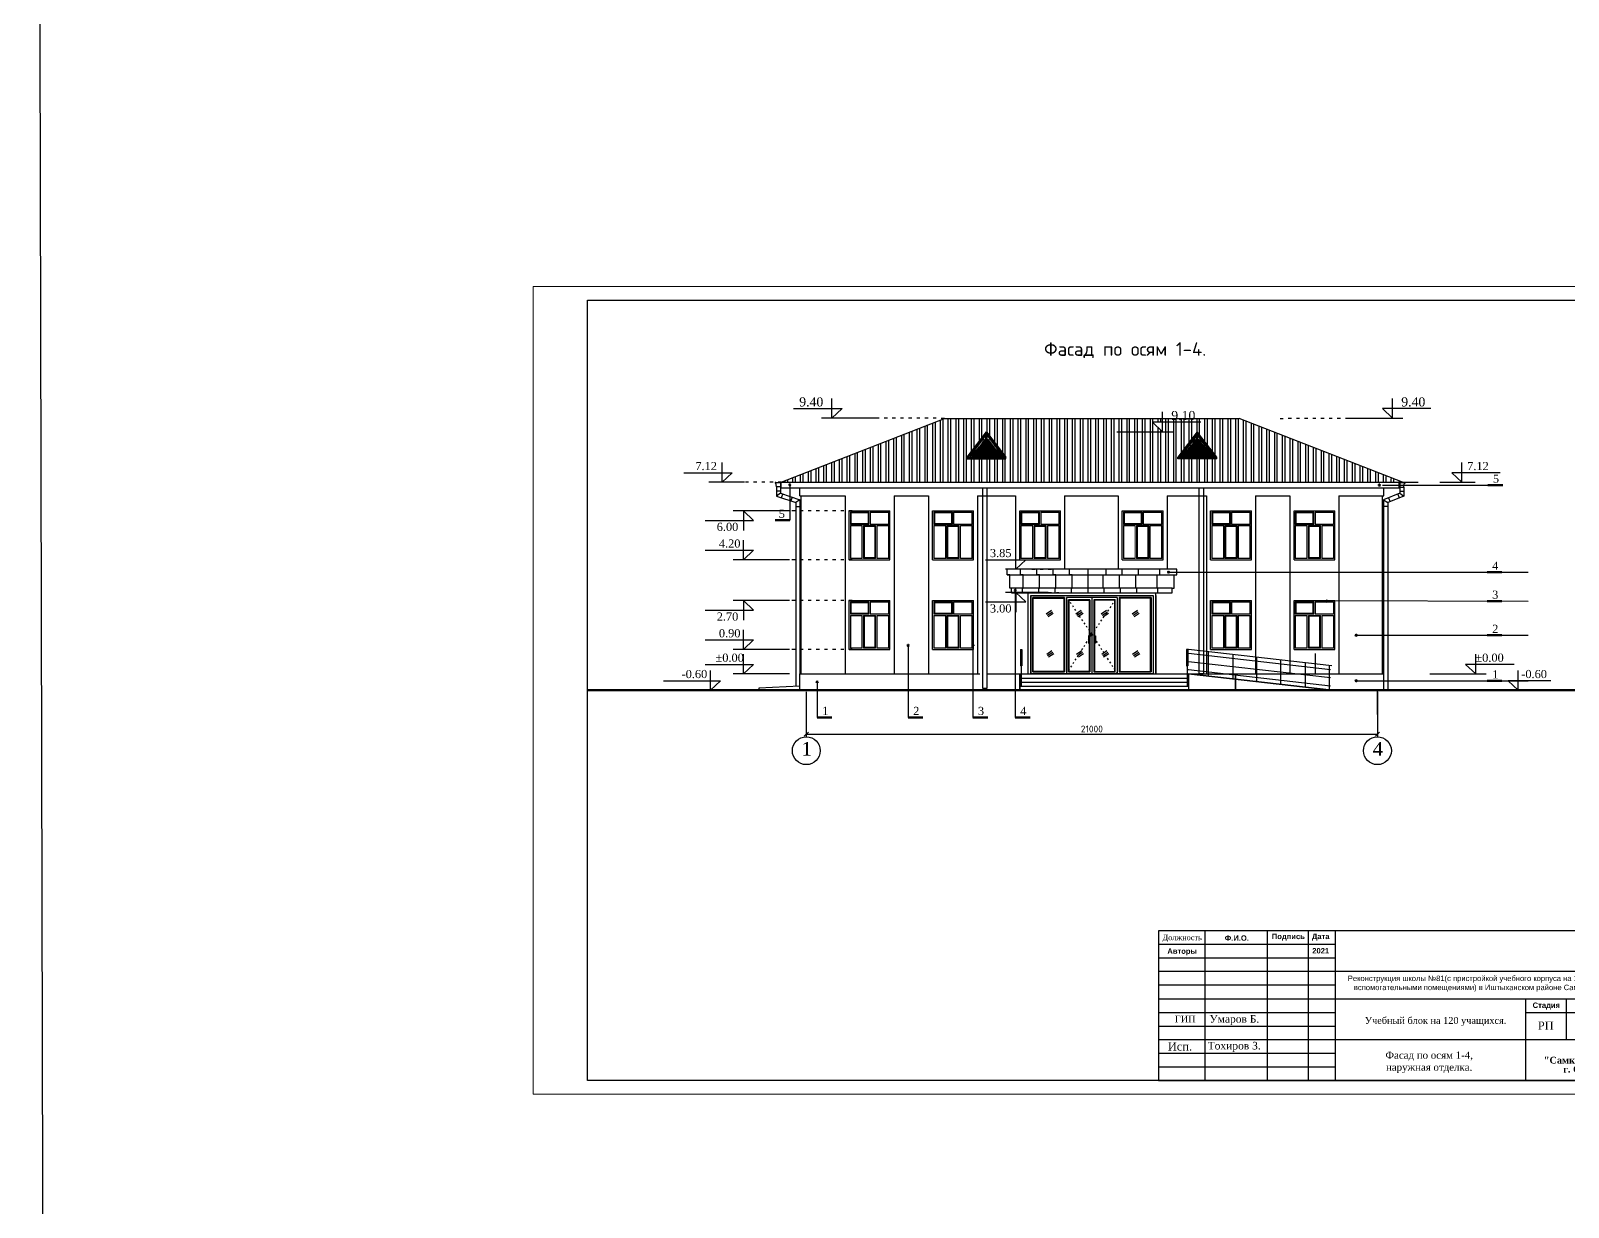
# Model space of a CAD drawing. Header units: millimetres. Extents: x 572274 to 2241483, y -888675 to -304135.
# Drawn here: x 635731 to 692264, y -583046 to -539774 of the extents above; entities that cross this region are included whole.
import ezdxf

# ---------------------------------------------------------------- set-up
doc = ezdxf.new("R2010")
doc.units = ezdxf.units.MM
doc.linetypes.add('ACAD_ISO02W100', pattern=[15, 12, -3])
doc.linetypes.add('ACAD_ISO03W100', pattern=[30, 12, -18])
for name, color, linetype, lineweight in [('Размерная Размерная', 176, 'Continuous', 15), ('стены', 250, 'Continuous', 30), ('Ф А С А Д', 250, 'Continuous', 18)]:
    doc.layers.add(name, color=color, linetype=linetype, lineweight=lineweight)
doc.styles.add('Arial 3.', font='arial.ttf')
doc.styles.add('ISOCPEUR', font='isocpeui.ttf', dxfattribs={"height": 300})
doc.styles.get("Standard").update_dxf_attribs({"font": 'isocpeur.ttf'})
doc.styles.add('style1', font='isocpeui.ttf')
doc.styles.add('WMF-Times New Roman0', font='times.ttf')
doc.styles.add('WMF-Times New Roman2', font='times.ttf')
doc.dimstyles.new('100', dxfattribs={"dimscale": 100, "dimtxt": 2.5, "dimasz": 1.5, "dimexe": 1, "dimexo": 0.625, "dimtad": 1, "dimdec": 0, "dimdsep": 46, "dimtxsty": 'Standard', "dimblk": 'OBLIQUE', "dimcen": 1.5, "dimadec": 0, "dimazin": 0, "dimtfac": 1, "dimtdec": 0, "dimtmove": 2, "dimatfit": 3, "dimldrblk": 'OBLIQUE', "dimfxl": 1.25, "dimtolj": 1, "dimtzin": 0, "dimarcsym": 0})

# ---------------------------------------------------------------- blocks, each defined once
blk = doc.blocks.new('12')
at = {"color": 5, "lineweight": 30}
for p, q in [((4038680, 3054550), (4038680, 3049050)), ((4038680, 3054550), (4038680, 3049050)), ((4038680, 3054550), (4038680, 3049050)), ((4057180, 3054550), (4038680, 3054550)), ((4057180, 3054550), (4038680, 3054550)), ((4057180, 3054550), (4038680, 3054550)), ((4040380, 3054550), (4040380, 3049050)), ((4040380, 3054550), (4040380, 3049050)), ((4042680, 3054550), (4042680, 3049050)), ((4044180, 3054550), (4044180, 3049050)), ((4045180, 3054550), (4045180, 3049050)), ((4057180, 3049050), (4057180, 3054550)), ((4057180, 3054550), (4057180, 3049050)), ((4045180, 3054050), (4038680, 3054050)), ((4045180, 3053550), (4038680, 3053550)), ((4057180, 3053050), (4038680, 3053050)), ((4045180, 3052550), (4038680, 3052550)), ((4038680, 3052050), (4057180, 3052050)), ((4052180, 3049050), (4052180, 3052050)), ((4053680, 3050550), (4053680, 3052050)), ((4055380, 3050550), (4055380, 3052050)), ((4038680, 3051550), (4045180, 3051550)), ((4052180, 3051550), (4057180, 3051550)), ((4038680, 3051050), (4045180, 3051050)), ((4038680, 3050550), (4057180, 3050550)), ((4038680, 3050050), (4045180, 3050050)), ((4038680, 3049550), (4045180, 3049550)), ((4038680, 3049050), (4057180, 3049050))]:
    blk.add_line(p, q, dxfattribs=at)
blk = doc.blocks.new('sdfsf')
at = {"layer": 'Размерная Размерная', "color": 0, "lineweight": 18}
for p, q in [((764772, -698957), (764772, -699457)), ((765500, -699457), (765500, -699002)), ((765545, -699457), (765545, -699002)), ((764817, -699457), (765500, -699457)), ((764817, -699502), (765254, -699502)), ((765254, -699502), (765254, -700712)), ((765299, -699502), (765299, -700712)), ((765299, -699502), (765746, -699502)), ((765545, -699457), (766228, -699457)), ((765746, -699502), (765746, -700712)), ((765791, -699502), (765791, -700712)), ((765791, -699502), (766228, -699502))]:
    blk.add_line(p, q, dxfattribs=at)
for points in [[(764772, -698957), (766273, -698957), (766273, -700757), (764772, -700757)], [(764817, -699002), (765500, -699002), (765500, -699457), (764817, -699457)], [(764839, -699024), (765478, -699024), (765478, -699435), (764839, -699435)], [(765299, -699502), (765746, -699502), (765746, -700712), (765299, -700712)], [(765321, -699524), (765724, -699524), (765724, -700690), (765321, -700690)]]:
    blk.add_lwpolyline(points, close=True, dxfattribs=at)
for points in [[(764817, -699457), (764817, -699002), (765500, -699002)], [(765545, -699002), (766228, -699002), (766228, -699457)], [(765254, -700712), (764817, -700712), (764817, -699502)], [(766228, -699502), (766228, -700712), (765791, -700712)], [(765746, -700712), (765299, -700712)]]:
    blk.add_lwpolyline(points, dxfattribs=at)
at = {"layer": 'стены', "color": 0, "linetype": 'ByBlock', "lineweight": -2, "ltscale": 3}
for p, q in [((764772, -698957), (766273, -698957)), ((764772, -700757), (764772, -698957)), ((764772, -698957), (766273, -698957)), ((764772, -700757), (764772, -698957)), ((766273, -700757), (766273, -698957)), ((766273, -700757), (766273, -698957)), ((764772, -700757), (766273, -700757)), ((764772, -700757), (766273, -700757))]:
    blk.add_line(p, q, dxfattribs=at)
at = {"layer": 'Ф А С А Д', "color": 5, "lineweight": 18}
for points in [[(764851, -699036), (765466, -699036), (765466, -699423), (764851, -699423)], [(765557, -699014), (766216, -699014), (766216, -699445), (765557, -699445)], [(765242, -699514), (764829, -699514), (764829, -700700), (765242, -700700)], [(765333, -699536), (765712, -699536), (765712, -700678), (765333, -700678)], [(765803, -699514), (766216, -699514), (766216, -700700), (765803, -700700)]]:
    blk.add_lwpolyline(points, close=True, dxfattribs=at)
blk = doc.blocks.new('_Oblique')
at = {"color": 0, "linetype": 'ByBlock', "lineweight": -2}
blk.add_line((-0.5, -0.5), (0.5, 0.5), dxfattribs=at)
blk = doc.blocks.new('*D210')
at = {"color": 0, "lineweight": -2, "transparency": 16777216}
for p, q in [((664248, -564093), (664248, -565743)), ((685248, -564093), (685248, -565743)), ((664248, -565643), (685248, -565643))]:
    blk.add_line(p, q, dxfattribs=at)
at = {"layer": 'Defpoints', "color": 0, "lineweight": 25, "transparency": 16777216}
for p in [(664248, -564031), (685248, -564031), (685248, -565643)]:
    blk.add_point(p, dxfattribs=at)
at = {"color": 0, "lineweight": -2, "transparency": 16777216, "xscale": 150, "yscale": 150, "zscale": 150, "rotation": 180}
blk.add_blockref('_Oblique', (664248, -565643), dxfattribs=at)
at = {"color": 0, "lineweight": -2, "transparency": 16777216, "xscale": 150, "yscale": 150, "zscale": 150}
blk.add_blockref('_Oblique', (685248, -565643), dxfattribs=at)
at = {"color": 0, "transparency": 16777216, "insert": (674748, -565456), "char_height": 250, "attachment_point": 5}
blk.add_mtext('\\A1;21000', dxfattribs=at)
blk = doc.blocks.new('77')
at = {"lineweight": 25}
for p, q in [((331803, 200384), (335064, 204638)), ((331803, 200330), (335064, 204584)), ((332021, 200330), (335064, 204328)), ((335064, 204638), (338324, 200384)), ((335064, 204584), (338324, 200330)), ((335064, 204328), (338107, 200330)), ((332255, 200438), (334955, 204031)), ((335172, 204031), (337872, 200438))]:
    blk.add_line(p, q, dxfattribs=at)
at = {"lineweight": 25, "ltscale": 100}
for p, q in [((335064, 200330), (335064, 204584)), ((334955, 200438), (334955, 204031)), ((335172, 200438), (335172, 204031)), ((331803, 200112), (331803, 200384)), ((331803, 200330), (338324, 200330)), ((331803, 200112), (338324, 200112)), ((332255, 200438), (334955, 200438)), ((335172, 200438), (337872, 200438)), ((337872, 200438), (335172, 200438)), ((338324, 200112), (338324, 200384))]:
    blk.add_line(p, q, dxfattribs=at)
at = {"linetype": 'Continuous', "lineweight": 25}
for p, q in [((333442, 201717), (333442, 201554)), ((333442, 201717), (334846, 201717)), ((333515, 201772), (333515, 201717)), ((333624, 201772), (333515, 201772)), ((333624, 201935), (333624, 201772)), ((333624, 201935), (334846, 201935)), ((333697, 201989), (333697, 201935)), ((333806, 201989), (333697, 201989)), ((333806, 202152), (333806, 201989)), ((333806, 202152), (334846, 202152)), ((333886, 202206), (333886, 202152)), ((333995, 202206), (333886, 202206)), ((333995, 202369), (333995, 202206)), ((333995, 202369), (334846, 202369)), ((334063, 202424), (334063, 202369)), ((334172, 202424), (334063, 202424)), ((334172, 202587), (334172, 202424)), ((334172, 202587), (334846, 202587)), ((334226, 202641), (334226, 202587)), ((334335, 202641), (334226, 202641)), ((334335, 202804), (334335, 202641)), ((334335, 202804), (334846, 202804)), ((334738, 202804), (334357, 202804)), ((334738, 202587), (334357, 202587)), ((334738, 202369), (334357, 202369)), ((334738, 202152), (334357, 202152)), ((334738, 201935), (334357, 201935)), ((334738, 201717), (334357, 201717)), ((334378, 202858), (334378, 202804)), ((334487, 202858), (334378, 202858)), ((334487, 203022), (334487, 202858)), ((334738, 203022), (334487, 203022)), ((334487, 203022), (334846, 203022)), ((334526, 203076), (334526, 203022)), ((334634, 203076), (334526, 203076)), ((334634, 203239), (334634, 203076)), ((334846, 203239), (334634, 203239)), ((334635, 203293), (334635, 203239)), ((334744, 203293), (334635, 203293)), ((334738, 203293), (334846, 203293)), ((334738, 203239), (334738, 203076)), ((334738, 203076), (334846, 203076)), ((334738, 203022), (334738, 202858)), ((334738, 202858), (334846, 202858)), ((334738, 202804), (334738, 202641)), ((334738, 202641), (334846, 202641)), ((334738, 202587), (334738, 202424)), ((334738, 202424), (334846, 202424)), ((334738, 202369), (334738, 202206)), ((334738, 202206), (334846, 202206)), ((334738, 202152), (334738, 201989)), ((334738, 201989), (334846, 201989)), ((334738, 201935), (334738, 201772)), ((334738, 201772), (334846, 201772)), ((334738, 201717), (334738, 201554)), ((334846, 203293), (334846, 203239)), ((334846, 203076), (334846, 203022)), ((334846, 202858), (334846, 202804)), ((334846, 202641), (334846, 202587)), ((334846, 202424), (334846, 202369)), ((334846, 202206), (334846, 202152)), ((334846, 201989), (334846, 201935)), ((334846, 201772), (334846, 201717)), ((335281, 203293), (335281, 203239)), ((335390, 203293), (335281, 203293)), ((335281, 203239), (335493, 203239)), ((335281, 203076), (335281, 203022)), ((335390, 203076), (335281, 203076)), ((335641, 203022), (335281, 203022)), ((335281, 202858), (335281, 202804)), ((335390, 202858), (335281, 202858)), ((335793, 202804), (335281, 202804)), ((335281, 202641), (335281, 202587)), ((335390, 202641), (335281, 202641)), ((335956, 202587), (335281, 202587)), ((335281, 202424), (335281, 202369)), ((335390, 202424), (335281, 202424)), ((336133, 202369), (335281, 202369)), ((335281, 202206), (335281, 202152)), ((335390, 202206), (335281, 202206)), ((336322, 202152), (335281, 202152)), ((335281, 201989), (335281, 201935)), ((335390, 201989), (335281, 201989)), ((336504, 201935), (335281, 201935)), ((335281, 201772), (335281, 201717)), ((335390, 201772), (335281, 201772)), ((336685, 201717), (335281, 201717)), ((335384, 203293), (335493, 203293)), ((335390, 203239), (335390, 203076)), ((335390, 203022), (335641, 203022)), ((335390, 203022), (335390, 202858)), ((335390, 202804), (335770, 202804)), ((335390, 202804), (335390, 202641)), ((335390, 202587), (335770, 202587)), ((335390, 202587), (335390, 202424)), ((335390, 202369), (335770, 202369)), ((335390, 202369), (335390, 202206)), ((335390, 202152), (335770, 202152)), ((335390, 202152), (335390, 201989)), ((335390, 201935), (335770, 201935)), ((335390, 201935), (335390, 201772)), ((335390, 201717), (335770, 201717)), ((335390, 201717), (335390, 201554)), ((335493, 203293), (335493, 203239)), ((335493, 203239), (335493, 203076)), ((335493, 203076), (335602, 203076)), ((335602, 203076), (335602, 203022)), ((335641, 203022), (335641, 202858)), ((335641, 202858), (335749, 202858)), ((335749, 202858), (335749, 202804)), ((335793, 202804), (335793, 202641)), ((335793, 202641), (335901, 202641)), ((335901, 202641), (335901, 202587)), ((335956, 202587), (335956, 202424)), ((335956, 202424), (336065, 202424)), ((336065, 202424), (336065, 202369)), ((336133, 202369), (336133, 202206)), ((336133, 202206), (336241, 202206)), ((336241, 202206), (336241, 202152)), ((336322, 202152), (336322, 201989)), ((336322, 201989), (336431, 201989)), ((336431, 201989), (336431, 201935)), ((336504, 201935), (336504, 201772)), ((336504, 201772), (336612, 201772)), ((336612, 201772), (336612, 201717)), ((336685, 201717), (336685, 201554)), ((332537, 200685), (332537, 200631)), ((332646, 200685), (332537, 200685)), ((332537, 200631), (334846, 200631)), ((332646, 200848), (332646, 200685)), ((332646, 200848), (334846, 200848)), ((332751, 200902), (332751, 200848)), ((332860, 200902), (332751, 200902)), ((332860, 201065), (332860, 200902)), ((332860, 201065), (334846, 201065)), ((332938, 201120), (332938, 201065)), ((333046, 201120), (332938, 201120)), ((333046, 201283), (333046, 201120)), ((333046, 201283), (334846, 201283)), ((333139, 201337), (333139, 201283)), ((333248, 201337), (333139, 201337)), ((333248, 201500), (333248, 201337)), ((333248, 201500), (334846, 201500)), ((333334, 201554), (333334, 201500)), ((333442, 201554), (333334, 201554)), ((334738, 201500), (333334, 201500)), ((334738, 200848), (333510, 200848)), ((334738, 201065), (333634, 201065)), ((334738, 201283), (333757, 201283)), ((334738, 201554), (334846, 201554)), ((334738, 201500), (334738, 201337)), ((334738, 201337), (334846, 201337)), ((334738, 201283), (334738, 201120)), ((334738, 201120), (334846, 201120)), ((334738, 201065), (334738, 200902)), ((334738, 200902), (334846, 200902)), ((334738, 200848), (334738, 200685)), ((334738, 200685), (334846, 200685)), ((334846, 201554), (334846, 201500)), ((334846, 201337), (334846, 201283)), ((334846, 201120), (334846, 201065)), ((334846, 200902), (334846, 200848)), ((334846, 200685), (334846, 200631)), ((335281, 201554), (335281, 201500)), ((335390, 201554), (335281, 201554)), ((336880, 201500), (335281, 201500)), ((335281, 201337), (335281, 201283)), ((335390, 201337), (335281, 201337)), ((337081, 201283), (335281, 201283)), ((335281, 201120), (335281, 201065)), ((335390, 201120), (335281, 201120)), ((337268, 201065), (335281, 201065)), ((335281, 200902), (335281, 200848)), ((335390, 200902), (335281, 200902)), ((337482, 200848), (335281, 200848)), ((335281, 200685), (335281, 200631)), ((335390, 200685), (335281, 200685)), ((337591, 200631), (335281, 200631)), ((335390, 201500), (336794, 201500)), ((335390, 201500), (335390, 201337)), ((335390, 201283), (336370, 201283)), ((335390, 201283), (335390, 201120)), ((335390, 201065), (336494, 201065)), ((335390, 201065), (335390, 200902)), ((335390, 200848), (336618, 200848)), ((335390, 200848), (335390, 200685)), ((336685, 201554), (336794, 201554)), ((336794, 201554), (336794, 201500)), ((336880, 201500), (336880, 201337)), ((336880, 201337), (336989, 201337)), ((336989, 201337), (336989, 201283)), ((337081, 201283), (337081, 201120)), ((337081, 201120), (337190, 201120)), ((337190, 201120), (337190, 201065)), ((337268, 201065), (337268, 200902)), ((337268, 200902), (337376, 200902)), ((337376, 200902), (337376, 200848)), ((337482, 200848), (337482, 200685)), ((337482, 200685), (337591, 200685)), ((337591, 200685), (337591, 200631))]:
    blk.add_line(p, q, dxfattribs=at)

msp = doc.modelspace()

# ---------------------------------------------------------------- hatches: boundary and pattern name
at = {"layer": 'стены'}
h = msp.add_hatch(dxfattribs=at)
h.set_pattern_fill('ANSI32', color=14, scale=30, angle=45, style=0)
h.set_pattern_definition([(90, (674612.92, -555610.6), (-285.75, 3e-14), []), (90, (674708.17, -555515.35), (-285.75, 3e-14), [])])
h.paths.add_polyline_path([(680167.706, -554030.753), (677349.453, -554030.753), (677349.453, -554521.93), (676977.946, -554170.266), (677349.453, -554170.266), (677349.453, -554030.753), (669327.706, -554030.753), (663327.706, -556380.753), (686117.706, -556380.753)])
h.paths.add_polyline_path([(671583.232, -555521.93), (670157.18, -555521.93), (670157.18, -555462.511), (670870.206, -554532.142), (671583.232, -555462.511), (671583.232, -555474.395)], flags=16)
h.paths.add_polyline_path([(670157.18, -555474.395), (670870.206, -554544.026), (670870.206, -554600.107), (671535.697, -555474.395)], flags=0)
h.paths.add_polyline_path([(670893.973, -555450.627), (670893.973, -554664.905), (671484.394, -555450.627)], flags=0)
h.paths.add_polyline_path([(671422.809, -555408.608), (670917.741, -555408.608), (670917.741, -555396.724), (670941.508, -555396.724), (670941.508, -555361.072), (670917.741, -555361.072), (670917.741, -555349.189), (670941.508, -555349.189), (670941.508, -555313.537), (670917.741, -555313.537), (670917.741, -555301.654), (670941.508, -555301.654), (670941.508, -555266.002), (670917.741, -555266.002), (670917.741, -555254.119), (670941.508, -555254.119), (670941.508, -555218.467), (670917.741, -555218.467), (670917.741, -555206.583), (670941.508, -555206.583), (670941.508, -555170.932), (670917.741, -555170.932), (670917.741, -555159.048), (670941.508, -555159.048), (670941.508, -555123.397), (670917.741, -555123.397), (670917.741, -555111.513), (670941.508, -555111.513), (670941.508, -555075.862), (670917.741, -555075.862), (670917.741, -555063.978), (670941.508, -555063.978), (670941.508, -555028.327), (670917.741, -555028.327), (670917.741, -555016.443), (670941.508, -555016.443), (670941.508, -554980.792), (670917.741, -554980.792), (670917.741, -554968.908), (670941.508, -554968.908), (670941.508, -554933.257), (670917.741, -554933.257), (670917.741, -554921.373), (670941.508, -554921.373), (670941.508, -554885.722), (670917.741, -554885.722), (670917.741, -554873.838), (670941.508, -554873.838), (670941.508, -554838.187), (670917.741, -554838.187), (670917.741, -554826.303), (670941.508, -554826.303), (670963.99, -554826.303), (670963.99, -554838.187), (670964.149, -554838.187), (670964.149, -554873.838), (670987.916, -554873.838), (670987.916, -554885.722), (670996.375, -554885.722), (670996.375, -554921.373), (671020.142, -554921.373), (671020.142, -554933.257), (671029.577, -554933.257), (671029.577, -554968.908), (671053.345, -554968.908), (671053.345, -554980.792), (671065.31, -554980.792), (671065.31, -555016.443), (671089.078, -555016.443), (671089.078, -555028.327), (671103.945, -555028.327), (671103.945, -555063.978), (671127.713, -555063.978), (671127.713, -555075.862), (671145.338, -555075.862), (671145.338, -555111.513), (671169.106, -555111.513), (671169.106, -555123.397), (671185.079, -555123.397), (671185.079, -555159.048), (671208.847, -555159.048), (671208.847, -555170.932), (671224.821, -555170.932), (671224.821, -555206.583), (671248.588, -555206.583), (671248.588, -555218.467), (671267.4, -555218.467), (671267.4, -555254.119), (671291.168, -555254.119), (671291.168, -555266.002), (671311.4, -555266.002), (671311.4, -555301.654), (671335.168, -555301.654), (671335.168, -555313.537), (671352.202, -555313.537), (671352.202, -555349.189), (671375.97, -555349.189), (671375.97, -555361.072), (671399.041, -555361.072), (671399.041, -555396.724), (671422.809, -555396.724)], flags=0)
h.paths.add_polyline_path([(677912.18, -555521.93), (677912.18, -555462.511), (678625.206, -554532.142), (679338.232, -555462.511), (679338.232, -555474.395), (679338.232, -555521.93)], flags=16)
h.paths.add_polyline_path([(677912.18, -555474.395), (678625.206, -554544.026), (678625.206, -554600.107), (679290.697, -555474.395)], flags=0)
h.paths.add_polyline_path([(678011.018, -555450.627), (678601.438, -554664.905), (678601.438, -555450.627)], flags=0)
h.paths.add_polyline_path([(678072.603, -555408.608), (678072.603, -555396.724), (678096.37, -555396.724), (678096.37, -555361.072), (678119.442, -555361.072), (678119.442, -555349.189), (678143.21, -555349.189), (678143.21, -555313.537), (678160.244, -555313.537), (678160.244, -555301.654), (678184.011, -555301.654), (678184.011, -555266.002), (678204.244, -555266.002), (678204.244, -555254.119), (678228.011, -555254.119), (678228.011, -555218.467), (678246.823, -555218.467), (678246.823, -555206.583), (678270.591, -555206.583), (678270.591, -555170.932), (678286.565, -555170.932), (678286.565, -555159.048), (678310.332, -555159.048), (678310.332, -555123.397), (678326.306, -555123.397), (678326.306, -555111.513), (678350.074, -555111.513), (678350.074, -555075.862), (678367.699, -555075.862), (678367.699, -555063.978), (678391.466, -555063.978), (678391.466, -555028.327), (678406.334, -555028.327), (678406.334, -555016.443), (678430.102, -555016.443), (678430.102, -554980.792), (678442.067, -554980.792), (678442.067, -554968.908), (678465.834, -554968.908), (678465.834, -554933.257), (678475.269, -554921.373), (678499.037, -554921.373), (678499.037, -554885.722), (678507.495, -554873.838), (678531.263, -554873.838), (678531.263, -554838.187), (678531.422, -554826.303), (678555.189, -554826.303), (678577.671, -554826.303), (678577.671, -554838.187), (678553.903, -554838.187), (678553.903, -554873.838), (678577.671, -554873.838), (678577.671, -554885.722), (678553.903, -554885.722), (678553.903, -554921.373), (678577.671, -554921.373), (678577.671, -554933.257), (678553.903, -554933.257), (678553.903, -554968.908), (678577.671, -554968.908), (678577.671, -554980.792), (678553.903, -554980.792), (678553.903, -555016.443), (678577.671, -555016.443), (678577.671, -555028.327), (678553.903, -555028.327), (678553.903, -555063.978), (678577.671, -555063.978), (678577.671, -555075.862), (678553.903, -555075.862), (678553.903, -555111.513), (678577.671, -555111.513), (678577.671, -555123.397), (678553.903, -555123.397), (678553.903, -555159.048), (678577.671, -555159.048), (678577.671, -555170.932), (678553.903, -555170.932), (678553.903, -555206.583), (678577.671, -555206.583), (678577.671, -555218.467), (678553.903, -555218.467), (678553.903, -555254.119), (678577.671, -555254.119), (678577.671, -555266.002), (678553.903, -555266.002), (678553.903, -555301.654), (678577.671, -555301.654), (678577.671, -555313.537), (678553.903, -555313.537), (678553.903, -555349.189), (678577.671, -555349.189), (678577.671, -555361.072), (678553.903, -555361.072), (678553.903, -555396.724), (678577.671, -555396.724), (678577.671, -555408.608)], flags=0)
h.paths.add_polyline_path([(670846.438, -555450.627), (670256.018, -555450.627), (670846.438, -554664.905)], flags=0)
h.paths.add_polyline_path([(670822.671, -555408.608), (670317.603, -555408.608), (670317.603, -555396.724), (670341.37, -555396.724), (670341.37, -555361.072), (670364.442, -555361.072), (670364.442, -555349.189), (670388.21, -555349.189), (670388.21, -555313.537), (670405.244, -555313.537), (670405.244, -555301.654), (670429.011, -555301.654), (670429.011, -555266.002), (670449.244, -555266.002), (670449.244, -555254.119), (670473.011, -555254.119), (670473.011, -555218.467), (670491.823, -555218.467), (670491.823, -555206.583), (670515.591, -555206.583), (670515.591, -555170.932), (670531.565, -555170.932), (670531.565, -555159.048), (670555.332, -555159.048), (670555.332, -555123.397), (670571.306, -555123.397), (670571.306, -555111.513), (670595.074, -555111.513), (670595.074, -555075.862), (670612.699, -555075.862), (670612.699, -555063.978), (670636.466, -555063.978), (670636.466, -555028.327), (670651.334, -555028.327), (670651.334, -555016.443), (670675.102, -555016.443), (670675.102, -554980.792), (670687.067, -554980.792), (670687.067, -554968.908), (670710.834, -554968.908), (670710.834, -554933.257), (670720.269, -554921.373), (670744.037, -554921.373), (670744.037, -554885.722), (670752.495, -554873.838), (670776.263, -554873.838), (670776.263, -554838.187), (670776.422, -554826.303), (670800.189, -554826.303), (670822.671, -554826.303), (670822.671, -554838.187), (670798.903, -554838.187), (670798.903, -554873.838), (670822.671, -554873.838), (670822.671, -554885.722), (670798.903, -554885.722), (670798.903, -554921.373), (670822.671, -554921.373), (670822.671, -554933.257), (670798.903, -554933.257), (670798.903, -554968.908), (670822.671, -554968.908), (670822.671, -554980.792), (670798.903, -554980.792), (670798.903, -555016.443), (670822.671, -555016.443), (670822.671, -555028.327), (670798.903, -555028.327), (670798.903, -555063.978), (670822.671, -555063.978), (670822.671, -555075.862), (670798.903, -555075.862), (670798.903, -555111.513), (670822.671, -555111.513), (670822.671, -555123.397), (670798.903, -555123.397), (670798.903, -555159.048), (670822.671, -555159.048), (670822.671, -555170.932), (670798.903, -555170.932), (670798.903, -555206.583), (670822.671, -555206.583), (670822.671, -555218.467), (670798.903, -555218.467), (670798.903, -555254.119), (670822.671, -555254.119), (670822.671, -555266.002), (670798.903, -555266.002), (670798.903, -555301.654), (670822.671, -555301.654), (670822.671, -555313.537), (670798.903, -555313.537), (670798.903, -555349.189), (670822.671, -555349.189), (670822.671, -555361.072), (670798.903, -555361.072), (670798.903, -555396.724), (670822.671, -555396.724)], flags=0)
h.paths.add_polyline_path([(678648.973, -555450.627), (678648.973, -554664.905), (679239.394, -555450.627)], flags=0)
h.paths.add_polyline_path([(678672.741, -555408.608), (678672.741, -555396.724), (678696.508, -555396.724), (678696.508, -555361.072), (678672.741, -555361.072), (678672.741, -555349.189), (678696.508, -555349.189), (678696.508, -555313.537), (678672.741, -555313.537), (678672.741, -555301.654), (678696.508, -555301.654), (678696.508, -555266.002), (678672.741, -555266.002), (678672.741, -555254.119), (678696.508, -555254.119), (678696.508, -555218.467), (678672.741, -555218.467), (678672.741, -555206.583), (678696.508, -555206.583), (678696.508, -555170.932), (678672.741, -555170.932), (678672.741, -555159.048), (678696.508, -555159.048), (678696.508, -555123.397), (678672.741, -555123.397), (678672.741, -555111.513), (678696.508, -555111.513), (678696.508, -555075.862), (678672.741, -555075.862), (678672.741, -555063.978), (678696.508, -555063.978), (678696.508, -555028.327), (678672.741, -555028.327), (678672.741, -555016.443), (678696.508, -555016.443), (678696.508, -554980.792), (678672.741, -554980.792), (678672.741, -554968.908), (678696.508, -554968.908), (678696.508, -554933.257), (678672.741, -554933.257), (678672.741, -554921.373), (678696.508, -554921.373), (678696.508, -554885.722), (678672.741, -554885.722), (678672.741, -554873.838), (678696.508, -554873.838), (678696.508, -554838.187), (678672.741, -554838.187), (678672.741, -554826.303), (678696.508, -554826.303), (678718.99, -554826.303), (678718.99, -554838.187), (678719.149, -554838.187), (678719.149, -554873.838), (678742.916, -554873.838), (678742.916, -554885.722), (678751.375, -554885.722), (678751.375, -554921.373), (678775.142, -554921.373), (678775.142, -554933.257), (678784.577, -554933.257), (678784.577, -554968.908), (678808.345, -554968.908), (678808.345, -554980.792), (678820.31, -554980.792), (678820.31, -555016.443), (678844.078, -555016.443), (678844.078, -555028.327), (678858.945, -555028.327), (678858.945, -555063.978), (678882.713, -555063.978), (678882.713, -555075.862), (678900.338, -555075.862), (678900.338, -555111.513), (678924.106, -555111.513), (678924.106, -555123.397), (678940.079, -555123.397), (678940.079, -555159.048), (678963.847, -555159.048), (678963.847, -555170.932), (678979.821, -555170.932), (678979.821, -555206.583), (679003.588, -555206.583), (679003.588, -555218.467), (679022.4, -555218.467), (679022.4, -555254.119), (679046.168, -555254.119), (679046.168, -555266.002), (679066.4, -555266.002), (679066.4, -555301.654), (679090.168, -555301.654), (679090.168, -555313.537), (679107.202, -555313.537), (679107.202, -555349.189), (679130.97, -555349.189), (679130.97, -555361.072), (679154.041, -555361.072), (679154.041, -555396.724), (679177.809, -555396.724), (679177.809, -555408.608)], flags=0)
h.paths.add_polyline_path([(677592.944, -554283.344), (678625.916, -554283.344), (678625.916, -553568.172), (677592.944, -553568.172)], flags=9)

# ---------------------------------------------------------------- linework, layer by layer
at = {"color": 14, "lineweight": 30}
for p, q in [((663327.706, -556380.753), (669327.706, -554030.753)), ((669327.706, -554030.753), (680167.706, -554030.753)), ((686167.706, -556380.753), (680167.706, -554030.753)), ((663327.706, -556380.753), (686749.654, -556380.753))]:
    msp.add_line(p, q, dxfattribs=at)
for p, q in [((666876.219, -554021.93), (664811.317, -554021.93)), ((675664.074, -554521.93), (677728.976, -554521.93)), ((684119.193, -554021.93), (686184.095, -554021.93)), ((661969.988, -556380.753), (660663.746, -556380.753)), ((687539.836, -556380.753), (688846.078, -556380.753)), ((663624.126, -557430.753), (661559.223, -557430.753)), ((663624.126, -559230.753), (661559.223, -559230.753)), ((673141.296, -559580.753), (671573.328, -559580.753)), ((674597.706, -559580.753), (674597.706, -560450.753)), ((671627.706, -559780.753), (677767.706, -559780.753)), ((663624.126, -560730.753), (661559.223, -560730.753)), ((673141.296, -560430.753), (671573.328, -560430.753)), ((677697.706, -560280.753), (671727.706, -560280.753)), ((672397.706, -560550.753), (672397.706, -563430.753)), ((672397.895, -560450.753), (672397.895, -563430.753)), ((677097.516, -563430.753), (677097.516, -560450.753)), ((677097.706, -560550.753), (677097.706, -563430.753)), ((663624.126, -562530.753), (661559.223, -562530.753)), ((682962.518, -562681.198), (682962.518, -563430.753)), ((663624.126, -563430.308), (661559.223, -563430.308)), ((685447.706, -563430.753), (685487.706, -563430.753)), ((687177.59, -563430.308), (689242.492, -563430.308))]:
    msp.add_line(p, q)
at = {"color": 6, "linetype": 'ACAD_ISO03W100', "ltscale": 10}
for p, q in [((669327.706, -554030.753), (666876.219, -554021.93)), ((681667.706, -554030.753), (684119.193, -554021.93)), ((663327.706, -556380.753), (661969.988, -556380.753)), ((665932.518, -557430.753), (663624.126, -557430.753)), ((665932.518, -559231.198), (663624.126, -559231.198)), ((672541.296, -559580.753), (673362.706, -559580.753)), ((665932.518, -560730.753), (663624.126, -560730.753)), ((672541.296, -560430.753), (673532.706, -560430.753)), ((665932.518, -562531.198), (663624.126, -562531.198))]:
    msp.add_line(p, q, dxfattribs=at)
at = {"color": 14}
for p, q in [((663127.487, -556392.153), (663301.819, -556392.153)), ((663151.819, -556551.396), (663151.819, -556887.076)), ((663301.819, -556708.029), (663151.819, -556708.029)), ((663301.819, -556783.029), (663151.819, -556887.076)), ((663301.819, -556551.396), (663301.819, -556783.029)), ((663301.819, -556783.029), (664007.706, -557021.678)), ((663379.263, -556811.993), (663326.717, -556952.488)), ((686070.593, -556784.046), (685472.499, -557022.695)), ((685996.948, -556814.131), (686050.501, -556957.317)), ((686070.593, -556556.367), (686070.593, -556784.046)), ((686247.925, -556397.124), (686073.593, -556397.124)), ((686073.593, -556708.029), (686223.593, -556708.029)), ((686073.593, -556783.029), (686223.593, -556887.076)), ((686223.593, -556556.367), (686223.593, -556887.076)), ((663151.819, -556887.076), (663857.706, -557125.725)), ((663727.409, -556926.914), (663676.026, -557064.302)), ((664007.706, -557021.678), (663857.706, -557125.725)), ((663857.706, -557125.725), (663857.706, -563874.643)), ((663857.706, -557269.306), (664007.706, -557269.306)), ((664007.706, -557021.678), (664007.706, -563430.753)), ((685472.499, -557022.695), (685625.499, -557125.725)), ((685472.499, -557022.695), (685472.499, -563430.753)), ((685625.499, -557269.306), (685475.499, -557269.306)), ((686223.593, -556887.076), (685625.499, -557125.725)), ((685625.499, -557125.725), (685625.499, -564030.753)), ((685657.361, -556951.937), (685710.913, -557095.122))]:
    msp.add_line(p, q, dxfattribs=at)
at = {"lineweight": 30}
for p, q in [((663327.706, -556580.753), (663327.706, -556380.753)), ((663327.706, -556580.753), (686047.706, -556580.753)), ((664007.706, -556880.753), (664007.706, -556580.753)), ((685487.706, -556880.753), (685487.706, -556580.753)), ((686047.706, -556580.753), (686047.706, -556380.753)), ((664007.706, -556880.753), (665672.706, -556880.753)), ((664057.706, -563430.753), (664057.706, -556880.753)), ((665672.706, -556880.753), (665672.706, -563430.753)), ((667473.082, -556880.753), (668742.706, -556880.753)), ((667473.082, -556880.753), (667473.082, -563430.753)), ((668742.706, -556880.753), (668742.706, -563430.753)), ((670543.082, -556880.753), (670739.912, -556880.753)), ((670543.082, -556880.753), (670543.082, -563430.753)), ((670739.912, -556880.753), (671944.029, -556880.753)), ((670889.912, -556880.753), (671944.029, -556880.753)), ((671944.029, -556880.753), (671944.029, -559580.753)), ((673744.405, -556880.753), (675714.029, -556880.753)), ((673744.405, -556880.753), (673744.405, -559580.753)), ((675714.029, -556880.753), (675714.029, -559580.753)), ((677514.405, -556880.753), (678962.706, -556880.753)), ((677514.405, -556880.753), (677514.405, -559580.753)), ((678962.706, -556880.753), (678962.706, -563430.753)), ((680763.082, -556880.753), (682032.706, -556880.753)), ((680763.082, -556880.753), (680763.082, -563430.753)), ((682032.706, -556880.753), (682032.706, -563430.753)), ((683833.082, -556880.753), (685487.706, -556880.753)), ((683833.082, -556880.753), (683833.082, -563430.753)), ((685437.706, -563430.753), (685437.706, -556880.753)), ((664007.706, -563430.753), (670630.1, -563430.753)), ((664007.706, -564030.753), (664007.706, -563430.753)), ((670889.912, -563430.753), (685487.706, -563430.753)), ((672097.706, -563580.753), (678297.706, -563580.753)), ((678297.706, -563430.753), (678297.706, -564030.753)), ((685487.706, -564030.753), (685487.706, -563430.753)), ((672097.706, -563730.753), (678297.706, -563730.753)), ((672097.706, -563880.753), (678297.706, -563880.753))]:
    msp.add_line(p, q, dxfattribs=at)
at = {"color": 1}
for p, q in [((663641.927, -556497.802), (663641.927, -557776.883)), ((685429.479, -556484.752), (689311.282, -556484.752)), ((677567.706, -559686.757), (690793.205, -559686.757)), ((671931.661, -560349.899), (671931.661, -565027.238)), ((683393.427, -560730.753), (690793.205, -560753.063)), ((667993.271, -562382.045), (667993.271, -565027.238)), ((670375.706, -562382.045), (670375.706, -565027.238)), ((684489.396, -562007.714), (690793.205, -562007.714)), ((664646.231, -563748.156), (664646.231, -565027.238)), ((684489.396, -563681.536), (690793.205, -563681.536))]:
    msp.add_line(p, q, dxfattribs=at)
at = {"lineweight": 50}
for p, q in [((689854.331, -556484.752), (689311.282, -556484.752)), ((663098.878, -557776.883), (663641.927, -557776.883)), ((689827.577, -559686.757), (689284.528, -559686.757)), ((689827.577, -560753.063), (689284.528, -560753.063)), ((689827.577, -562007.714), (689284.528, -562007.714)), ((689827.577, -563681.536), (689284.528, -563681.536)), ((665189.281, -565027.238), (664646.231, -565027.238)), ((668536.32, -565027.238), (667993.271, -565027.238)), ((670918.755, -565027.238), (670375.706, -565027.238)), ((672474.71, -565027.238), (671931.661, -565027.238))]:
    msp.add_line(p, q, dxfattribs=at)
at = {"lineweight": 25}
for p, q in [((672497.895, -560550.753), (672497.895, -563430.753)), ((672497.895, -560550.753), (676997.516, -560550.753)), ((673738.096, -560625.539), (672572.681, -560625.539)), ((672572.681, -560625.539), (672572.681, -563355.967)), ((673812.882, -560625.539), (673812.882, -563430.753)), ((675682.53, -560625.539), (673812.882, -560625.539)), ((673887.667, -560700.325), (673887.667, -563355.967)), ((674672.92, -560700.325), (673887.667, -560700.325)), ((674672.92, -560700.325), (674672.92, -563355.967)), ((674747.706, -560625.539), (674747.706, -563430.753)), ((674822.492, -560700.325), (674822.492, -563355.967)), ((675682.53, -560625.539), (675682.53, -563430.753)), ((676922.73, -560625.539), (675757.316, -560625.539)), ((676922.73, -560625.539), (676922.73, -563355.967)), ((676997.516, -560550.753), (676997.516, -563430.753)), ((673068.467, -561217.721), (673261.411, -561088.769)), ((673103.097, -561269.535), (673296.041, -561140.583)), ((673137.727, -561321.35), (673330.671, -561192.398)), ((674164.073, -561217.721), (674357.017, -561088.769)), ((674198.703, -561269.535), (674391.647, -561140.583)), ((674233.333, -561321.35), (674426.277, -561192.398)), ((675093.218, -561217.721), (675286.162, -561088.769)), ((675127.848, -561269.535), (675320.792, -561140.583)), ((675162.478, -561321.35), (675355.422, -561192.398)), ((676228.149, -561217.721), (676421.093, -561088.769)), ((676262.779, -561269.535), (676455.723, -561140.583)), ((676297.409, -561321.35), (676490.353, -561192.398)), ((673086.099, -562703.705), (673279.042, -562574.753)), ((673120.728, -562755.52), (673313.672, -562626.568)), ((673155.358, -562807.335), (673348.302, -562678.383)), ((674181.705, -562703.705), (674374.648, -562574.753)), ((674216.334, -562755.52), (674409.278, -562626.568)), ((674250.964, -562807.335), (674443.908, -562678.383)), ((675110.85, -562703.705), (675303.794, -562574.753)), ((675145.48, -562755.52), (675338.424, -562626.568)), ((675180.11, -562807.335), (675373.054, -562678.383)), ((676245.781, -562703.705), (676438.725, -562574.753)), ((676280.411, -562755.52), (676473.354, -562626.568)), ((676315.04, -562807.335), (676507.984, -562678.383)), ((672497.895, -563430.753), (676997.516, -563430.753)), ((672572.681, -563355.967), (673738.096, -563355.967)), ((673887.667, -563355.967), (674672.92, -563355.967)), ((685247.706, -564918.157), (685247.706, -564030.753))]:
    msp.add_line(p, q, dxfattribs=at)
at = {"linetype": 'ACAD_ISO03W100', "lineweight": 25, "ltscale": 5}
for p, q in [((674747.706, -561972.427), (673887.667, -560700.325)), ((675607.744, -560700.325), (674747.706, -561972.427)), ((673812.882, -563430.753), (674747.706, -561972.427)), ((674747.706, -561972.427), (675682.53, -563430.753))]:
    msp.add_line(p, q, dxfattribs=at)
at = {"color": 3, "lineweight": 30}
msp.add_lwpolyline([(721013.019, -808653.597), (636697.986, -808653.597), (635731.462, -392742.585), (720892.578, -394141.324)], close=True, dxfattribs=at)
at = {"lineweight": 20}
msp.add_lwpolyline([(654198.907, -578880.753), (696198.907, -578880.753), (696198.907, -549180.753), (654198.907, -549180.753)], close=True, dxfattribs=at)
at = {"lineweight": 30}
msp.add_lwpolyline([(656198.907, -549680.753), (695698.907, -549680.753), (695698.907, -578380.753), (656198.907, -578380.753)], close=True, dxfattribs=at)
at = {"color": 14}
for points in [[(663301.819, -556392.153), (663301.819, -556551.396), (663151.819, -556551.396), (663127.487, -556392.153), (663106.882, -556392.153), (663106.882, -556409.434), (663120.6, -556409.434)], [(686073.593, -556397.124), (686073.593, -556556.367), (686223.593, -556556.367), (686247.925, -556397.124), (686268.53, -556397.124), (686268.53, -556414.405), (686254.811, -556414.405)]]:
    msp.add_lwpolyline(points, dxfattribs=at)
at = {"color": 14, "lineweight": 30}
for points in [[(670739.912, -556580.753), (670889.912, -556580.753), (670889.912, -563969.019), (670739.912, -563969.019)], [(678698.352, -556580.753), (678848.352, -556580.753), (678848.352, -563430.753), (678698.352, -563430.753)]]:
    msp.add_lwpolyline(points, close=True, dxfattribs=at)
at = {"lineweight": 30}
for points in [[(671797.706, -560450.753), (671797.706, -560280.753), (671727.706, -560280.753), (671727.706, -559780.753), (671627.706, -559780.753), (671627.706, -559580.753)], [(671797.706, -560450.753), (677697.706, -560450.753), (677697.706, -560280.753), (677767.706, -560280.753), (677767.706, -559780.753), (677867.706, -559780.753), (677867.706, -559580.753), (671627.706, -559580.753)], [(664007.706, -564030.753), (664007.706, -563880.753), (662507.706, -563955.753), (662507.706, -564030.753), (662507.706, -564030.753), (663962.706, -564030.753), (663962.706, -564030.753), (664007.706, -564030.753), (664007.706, -563880.753)]]:
    msp.add_lwpolyline(points, dxfattribs=at)
for points in [[(672197.706, -560450.753), (672197.706, -560280.753), (672227.706, -560280.753), (672227.706, -559780.753), (672127.706, -559780.753), (672127.706, -559580.753)], [(672797.706, -560450.753), (672797.706, -560280.753), (672827.706, -560280.753), (672827.706, -559780.753), (672727.706, -559780.753), (672727.706, -559580.753)], [(673397.706, -560450.753), (673397.706, -560280.753), (673427.706, -560280.753), (673427.706, -559780.753), (673327.706, -559780.753), (673327.706, -559580.753)], [(673997.706, -560450.753), (673997.706, -560280.753), (674027.706, -560280.753), (674027.706, -559780.753), (673927.706, -559780.753), (673927.706, -559580.753)], [(675197.706, -560450.753), (675197.706, -560280.753), (675167.706, -560280.753), (675167.706, -559780.753), (675267.706, -559780.753), (675267.706, -559580.753)], [(675797.706, -560450.753), (675797.706, -560280.753), (675767.706, -560280.753), (675767.706, -559780.753), (675867.706, -559780.753), (675867.706, -559580.753)], [(676397.706, -560450.753), (676397.706, -560280.753), (676367.706, -560280.753), (676367.706, -559780.753), (676467.706, -559780.753), (676467.706, -559580.753)], [(677175.337, -560450.753), (677175.337, -560280.753), (677145.337, -560280.753), (677145.337, -559780.753), (677245.337, -559780.753), (677245.337, -559580.753)], [(674822.492, -562030.479), (674876.812, -562030.479), (674876.812, -562293.948), (674822.492, -562293.948)], [(683519.324, -563275.245), (678297.706, -562680.753), (678273.488, -562680.753)], [(683519.324, -563575.245), (678297.706, -562980.753), (678273.488, -562980.753)], [(683519.324, -563875.245), (678297.706, -563280.753), (678247.706, -563280.753)]]:
    msp.add_lwpolyline(points)
at = {"lineweight": 25}
for points in [[(672497.895, -560550.753), (676997.516, -560550.753), (676997.516, -563430.753), (672497.895, -563430.753)], [(672572.681, -560625.539), (673738.096, -560625.539), (673738.096, -563355.967), (672572.681, -563355.967)], [(674672.92, -563355.967), (673887.667, -563355.967), (673887.667, -560700.325), (674672.92, -560700.325)], [(674822.492, -563355.967), (675607.744, -563355.967), (675607.744, -560700.325), (674822.492, -560700.325)], [(676922.73, -560625.539), (675757.316, -560625.539), (675757.316, -563355.967), (676922.73, -563355.967)]]:
    msp.add_lwpolyline(points, close=True, dxfattribs=at)
at = {"color": 5, "lineweight": 25}
for points in [[(672592.681, -560645.539), (673718.096, -560645.539), (673718.096, -563335.967), (672592.681, -563335.967)], [(674652.92, -563335.967), (673907.667, -563335.967), (673907.667, -560720.325), (674652.92, -560720.325)], [(674842.492, -563335.967), (675587.744, -563335.967), (675587.744, -560720.325), (674842.492, -560720.325)], [(676902.73, -560645.539), (675777.316, -560645.539), (675777.316, -563335.967), (676902.73, -563335.967)]]:
    msp.add_lwpolyline(points, close=True, dxfattribs=at)
msp.add_lwpolyline([(674672.92, -562030.479), (674618.599, -562030.479), (674618.599, -562293.948), (674672.92, -562293.948)], close=True)
at = {"lineweight": 50}
for centre in [(663641.927, -556475.429), (685318.156, -556484.752), (677567.706, -559686.757), (671931.661, -560349.899), (683395.106, -560753.063), (667993.271, -562382.045), (670375.706, -562382.045), (684467.023, -562007.714), (664646.231, -563725.783), (684467.023, -563681.536)]:
    msp.add_circle(centre, 22.373, dxfattribs=at)
at = {"layer": 'стены', "color": 0, "linetype": 'ByBlock', "lineweight": -2, "ltscale": 3}
for p, q in [((665190.84, -554021.93), (665190.84, -553296.243)), ((685804.572, -554021.93), (685804.572, -553296.243)), ((663781.876, -553670.266), (665562.347, -553670.266)), ((665190.84, -554021.93), (665562.347, -553670.266)), ((677349.453, -554521.93), (677349.453, -553796.243)), ((687213.536, -553670.266), (685433.065, -553670.266)), ((685804.572, -554021.93), (685433.065, -553670.266)), ((678758.417, -554170.266), (676977.946, -554170.266)), ((677349.453, -554521.93), (676977.946, -554170.266)), ((661153.097, -556380.753), (661153.097, -555655.066)), ((688356.727, -556380.753), (688356.727, -555655.066)), ((659744.133, -556029.09), (661524.604, -556029.09)), ((661153.097, -556380.753), (661524.604, -556029.09)), ((689765.691, -556029.09), (687985.22, -556029.09)), ((688356.727, -556380.753), (687985.22, -556029.09)), ((660529.782, -557782.417), (662310.253, -557782.417)), ((661938.746, -557430.753), (661938.746, -558156.44)), ((661938.746, -557430.753), (662310.253, -557782.417)), ((661938.746, -559230.753), (661938.746, -558505.066)), ((660529.782, -558879.09), (662310.253, -558879.09)), ((661938.746, -559230.753), (662310.253, -558879.09)), ((671952.851, -559580.753), (671952.851, -558855.066)), ((670839.805, -559229.09), (672324.358, -559229.09)), ((671952.851, -559580.753), (672324.358, -559229.09)), ((661938.746, -560730.753), (661938.746, -561456.44)), ((661938.746, -560730.753), (662310.253, -561082.417)), ((670839.805, -560782.417), (672324.358, -560782.417)), ((671952.851, -560430.753), (671952.851, -561156.44)), ((671952.851, -560430.753), (672324.358, -560782.417)), ((660529.782, -561082.417), (662310.253, -561082.417)), ((661938.746, -562530.753), (661938.746, -561805.066)), ((660529.782, -562179.09), (662310.253, -562179.09)), ((661938.746, -562530.753), (662310.253, -562179.09)), ((661938.746, -563430.308), (661938.746, -562704.621)), ((688862.97, -563430.308), (688862.97, -562704.621)), ((660529.782, -563078.644), (662310.253, -563078.644)), ((660720.939, -564030.753), (660720.939, -563305.066)), ((661938.746, -563430.308), (662310.253, -563078.644)), ((690271.933, -563078.644), (688491.462, -563078.644)), ((688862.97, -563430.308), (688491.462, -563078.644)), ((690422.093, -564030.753), (690422.093, -563305.066)), ((658994.572, -563679.09), (661092.447, -563679.09)), ((660720.939, -564030.753), (661092.447, -563679.09)), ((691621.662, -563679.09), (690050.586, -563679.09)), ((690422.093, -564030.753), (690050.586, -563679.09))]:
    msp.add_line(p, q, dxfattribs=at)
at = {"layer": 'стены', "color": 0, "linetype": 'ByBlock', "lineweight": 30, "ltscale": 3}
for p, q in [((672121.923, -562530.753), (672121.923, -563130.753)), ((672173.488, -562530.753), (672173.488, -563130.753)), ((678221.923, -562530.753), (678221.923, -563130.753)), ((678273.488, -562530.753), (678273.488, -563130.753)), ((679019.582, -562612.94), (679019.582, -563512.94)), ((679927.535, -562716.313), (679927.535, -563616.313)), ((680805.387, -562816.258), (680805.387, -563716.258)), ((681685.819, -562916.497), (681685.819, -563816.497)), ((682586.166, -563019.003), (682586.166, -563919.003)), ((672173.488, -563130.753), (672121.923, -563130.753)), ((672147.706, -563130.753), (672147.706, -563880.753)), ((678221.923, -563130.753), (678273.488, -563130.753)), ((678247.706, -563130.753), (678247.706, -563880.753)), ((683467.427, -563119.336), (683467.427, -564019.336))]:
    msp.add_line(p, q, dxfattribs=at)
at = {"layer": 'стены', "color": 0, "linetype": 'ByBlock', "lineweight": 35, "ltscale": 3}
for p, q in [((672097.706, -564030.753), (672097.706, -563430.753)), ((678297.706, -563430.753), (683567.706, -564030.753)), ((680032.706, -564030.753), (680032.706, -563430.753))]:
    msp.add_line(p, q, dxfattribs=at)
at = {"layer": 'стены', "color": 0, "linetype": 'ByBlock', "lineweight": 50, "ltscale": 3}
msp.add_line((656198.907, -564030.753), (695698.907, -564030.753), dxfattribs=at)
at = {"layer": 'стены', "color": 0, "linetype": 'ByBlock', "lineweight": 30, "ltscale": 3}
for points in [[(672121.923, -562530.753), (672173.488, -562530.753)], [(678273.488, -562530.753), (678221.923, -562530.753)], [(683567.706, -563130.753), (678297.706, -562530.753), (678273.488, -562531.198)]]:
    msp.add_lwpolyline(points, dxfattribs=at)
for centre in [(664247.706, -566255.417), (685247.706, -566255.417)]:
    msp.add_circle(centre, 512.355, dxfattribs=at)

# ---------------------------------------------------------------- block references
at = {"lineweight": 25, "yscale": 0.2186960095423274, "zscale": 0.2186960095423274}
for p, xscale in [((597593.086, -599285.717), 0.218696009600535), ((751902.326, -599285.717), -0.218696009600535)]:
    msp.add_blockref('77', p, dxfattribs=dict(at, xscale=xscale))
for name, p in [('sdfsf', (-98949.589, 141526.194)), ('sdfsf', (-95879.589, 141526.194)), ('sdfsf', (-92678.266, 141526.194)), ('sdfsf', (-88908.266, 141526.194)), ('sdfsf', (-85659.589, 141526.194)), ('sdfsf', (-82589.589, 141526.194)), ('sdfsf', (-98949.589, 138226.194)), ('sdfsf', (-95879.589, 138226.194)), ('sdfsf', (-85659.589, 138226.194)), ('sdfsf', (-82589.589, 138226.194)), ('12', (-3361481.093, -3627431.111))]:
    msp.add_blockref(name, p)

# ---------------------------------------------------------------- texts
at = {"style": 'WMF-Times New Roman2'}
msp.add_text('Исп.', height=303.269, dxfattribs=at).set_placement((677540.168, -577281.105))
at = {"color": 0, "linetype": 'ByBlock', "lineweight": 18, "insert": (675971.915, -551521.541), "char_height": 500, "width": 17458.30877, "attachment_point": 5}
msp.add_mtext('Фасад по осям 1-4.', dxfattribs=at)
at = {"color": 1, "linetype": 'ByBlock', "ltscale": 30, "char_height": 200, "width": 1887.08308, "attachment_point": 5, "style": 'WMF-Times New Roman0'}
for s, insert in [('Должность', (678068.425, -573155.379)), ('{\\fArial|b1|i0|c204|p34;Ф\\fArial|b1|i0|c0|p34;.\\fArial|b1|i0|c204|p34;И\\fArial|b1|i0|c0|p34;.\\fArial|b1|i0|c204|p34;О\\fArial|b1|i0|c0|p34;.}', (680078.425, -573145.379)), ('{\\fArial|b1|i0|c204|p34;Подпись}', (681972.034, -573113.131)), ('{\\fArial|b1|i0|c204|p34;Дата}', (683162.034, -573113.131)), ('{\\fArial|b1|i0|c204|p34;\\C256;2021}', (683162.034, -573613.131))]:
    msp.add_mtext(s, dxfattribs=dict(at, insert=insert))
at = {"color": 1, "linetype": 'ByBlock', "ltscale": 30, "char_height": 200, "width": 1404.02516, "attachment_point": 5}
for s, insert in [('{\\fArial|b1|i0|c204|p34;Авторы}', (678068.425, -573655.379)), ('{\\fArial|b1|i0|c204|p34;Стадия}', (691458.425, -575645.379))]:
    msp.add_mtext(s, dxfattribs=dict(at, insert=insert))
at = {"color": 0, "linetype": 'ByBlock', "insert": (689821.145, -574527.209), "char_height": 200, "width": 11599.6853, "attachment_point": 2, "style": 'ISOCPEUR'}
msp.add_mtext('{\\fArial|b0|i0|c204|p34;\\C256;Реконструкция школы №81(с пристройкой учебного корпуса на 140 мест и спортзала с вспомогательными помещениями) в Иштыханском районе Самаркандской области}', dxfattribs=at)
at = {"linetype": 'ACAD_ISO02W100', "lineweight": 5, "ltscale": 70, "insert": (677798.492, -575995.813), "char_height": 250, "attachment_point": 1, "style": 'WMF-Times New Roman0'}
msp.add_mtext('{\\fTimes New Roman|b0|i0|c204|p18;ГИП}', dxfattribs=at)
at = {"color": 0, "char_height": 280, "width": 2199.70893, "attachment_point": 1, "style": 'WMF-Times New Roman0'}
for s, insert in [('Умаров Б.', (679071.345, -575977.058)), ('Тохиров З.', (679004.261, -576962.235))]:
    msp.add_mtext(s, dxfattribs=dict(at, insert=insert))
at = {"insert": (684783.139, -576050.747), "char_height": 250, "width": 5426.06779, "attachment_point": 1, "line_spacing_factor": 0.8, "style": 'WMF-Times New Roman0'}
msp.add_mtext('\\pt2500;Учебный блок на {\\fTimes New Roman|b0|i0|c186|p18;1}2{\\fTimes New Roman|b0|i0|c186|p18;0 }учащихся{\\fTimes New Roman|b0|i0|c186|p18;.}', dxfattribs=at)
at = {"linetype": 'ByBlock', "ltscale": 30, "insert": (691435.332, -576365.118), "char_height": 300, "width": 658.87461, "attachment_point": 5}
msp.add_mtext('{\\fTimes New Roman|b0|i0|c204|p18;РП}', dxfattribs=at)
at = {"lineweight": 30, "insert": (693226.404, -577065.887), "char_height": 250, "width": 5723.33111, "attachment_point": 2, "line_spacing_factor": 0.8, "style": 'Arial 3.'}
msp.add_mtext('{\\fTimes New Roman Cyr|b1|i0|c0|p18;\\H1.333x;\\C250;OOO\\fTimes New Roman Cyr|b1|i0|c204|p18; \\fTimes New Roman Cyr|b1|i0|c0|p18;\\P\\fTimes New Roman Cyr|b1|i0|c204|p18;\\H0.7502x;"Самкишлоклойиха" \\Pг. Самарканд}', dxfattribs=at)
at = {"lineweight": 30, "insert": (687150.117, -577319.067), "char_height": 265, "width": 12229.48686, "attachment_point": 2, "style": 'Arial 3.'}
msp.add_mtext('{\\fTimes New Roman|b0|i0|c204|p18;Фасад по осям 1-4,\\Pнаружная отделка.}', dxfattribs=at)
at = {"layer": 'стены', "color": 0, "linetype": 'ByBlock', "lineweight": -2, "ltscale": 3, "attachment_point": 5, "style": 'WMF-Times New Roman2'}
for s, insert, char_height in [('9.40', (664429.897, -553428.535), 334.946), ('9.40', (686565.515, -553428.535), 334.946), ('9.10', (678110.396, -553928.535), 334.946), ('7.12', (660565.618, -555787.358), 300), ('7.12', (688944.206, -555787.358), 300), ('6.00', (661351.267, -558024.148), 300), ('4.20', (661430.461, -558637.358), 300), ('3.85', (671395.845, -558987.358), 300), ('2.70', (661351.267, -561324.148), 300), ('3.00', (671395.845, -561024.148), 300), ('0.90', (661430.461, -561937.358), 300), ('%%P0.00', (661430.461, -562836.913), 300), ('%%P0.00', (689371.255, -562836.913), 300), ('-0.60', (660133.46, -563437.358), 300), ('-0.60', (691009.572, -563437.358), 300)]:
    msp.add_mtext(s, dxfattribs=dict(at, insert=insert, char_height=char_height))
at = {"layer": 'стены', "color": 0, "linetype": 'ByBlock', "lineweight": -2, "ltscale": 3, "style": 'style1'}
for s, insert, char_height, width, attachment_point in [('{\\fPalatino Linotype|b0|i0|c204|p18;5}', (689494.025, -556098.488), 300, 364.20253, 1), ('{\\fPalatino Linotype|b0|i0|c204|p18;5}', (663459.184, -557390.619), 300, 364.20253, 3), ('{\\fPalatino Linotype|b0|i0|c204|p18;4}', (689467.271, -559300.493), 300, 364.20253, 1), ('{\\fPalatino Linotype|b0|i0|c204|p18;3}', (689467.271, -560366.799), 300, 364.20253, 1), ('{\\fPalatino Linotype|b0|i0|c204|p18;2}', (689467.271, -561621.45), 300, 364.20253, 1), ('{\\fPalatino Linotype|b0|i0|c204|p18;1}', (689467.271, -563295.272), 300, 364.20253, 1), ('{\\fPalatino Linotype|b0|i0|c204|p18;1}', (664828.974, -564640.973), 300, 364.20253, 1), ('{\\fPalatino Linotype|b0|i0|c204|p18;2}', (668176.014, -564640.973), 300, 364.20253, 1), ('{\\fPalatino Linotype|b0|i0|c204|p18;3}', (670558.449, -564640.973), 300, 364.20253, 1), ('{\\fPalatino Linotype|b0|i0|c204|p18;4}', (672114.404, -564640.973), 300, 364.20253, 1), ('{\\fPalatino Linotype|b0|i0|c0|p18;1}', (664074.69, -565932.68), 500, 1369.00072, 1), ('{\\fPalatino Linotype|b0|i0|c204|p18;4}', (685074.69, -565932.68), 500, 1369.00072, 1)]:
    msp.add_mtext(s, dxfattribs=dict(at, insert=insert, char_height=char_height, width=width, attachment_point=attachment_point))

# ---------------------------------------------------------------- dimensions: what is measured, and where the dimension line sits
dim = msp.add_linear_dim(base=(685247.706, -565643.062), p1=(664247.706, -564030.753), p2=(685247.706, -564030.753), text='21000', dimstyle='100', override={"dimfxl": 1.25, "dimfxlon": 0})
dim.commit()
dim.dimension.update_dxf_attribs({"geometry": '*D210', "text_midpoint": (674747.706, -565455.562)})

doc.saveas('drawing.dxf')
